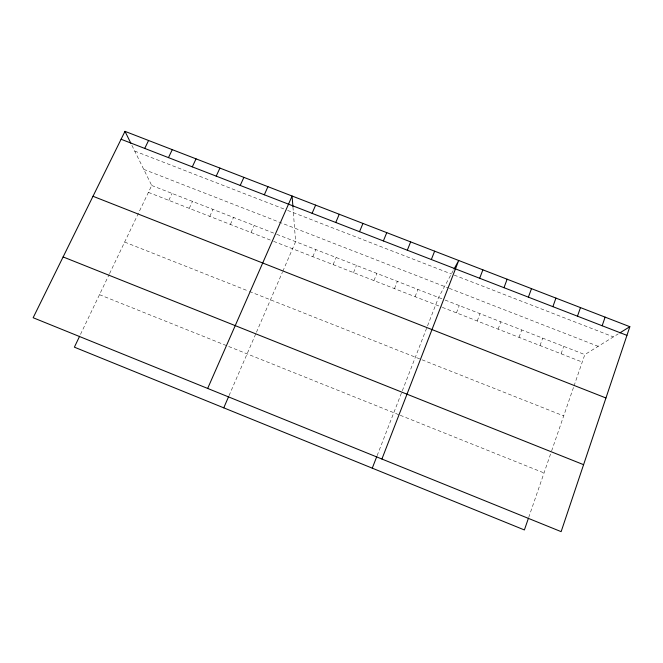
<?xml version="1.0" encoding="UTF-8"?>
<svg xmlns="http://www.w3.org/2000/svg" width="663" height="663" viewBox="0 0 663 663"><rect width="100%" height="100%" fill="white"/><g stroke="black" fill="none" stroke-linecap="round" stroke-linejoin="round"><path stroke-width="0.5" stroke-dasharray="3.31 2.49" d="M528.676 517.513L551.293 451.884M551.624 450.923L573.686 386.885M574.017 385.932L584.816 354.597L618.206 333.912M561.105 353.793L563.716 346.351M540.03 345.556L542.682 338.147M519.03 337.343L521.715 329.959M498.104 329.155L500.822 321.795M477.244 321L479.995 313.665M456.451 312.861L459.244 305.56M377.131 455.647L438.558 297.488L453.144 270.695M415.071 296.684L417.93 289.433M394.485 288.629L397.377 281.41M373.965 280.598L376.899 273.405M353.512 272.601L356.479 265.432M333.124 264.628L336.124 257.493M312.812 256.68L315.837 249.57M229.025 395.662L256.034 333.216M256.44 332.279L282.405 272.228M282.811 271.291L295.615 241.672L292.913 206.583M251.028 232.514L254.161 225.486M230.368 224.434L233.533 217.431M209.773 216.378L212.972 209.4M189.253 208.356L192.485 201.403M168.8 200.35L172.065 193.43M80.488 334.409L109.105 274.573M109.544 273.662L151.711 185.483L131.697 144.948M134.705 151.056L283.83 208.944M287.651 210.428L451.354 273.985M454.221 275.095L613.399 336.887M143.747 169.363L448.321 287.966M449.265 288.339L598.167 346.318M151.711 185.483L273.91 233.194M276.744 234.304L444.193 299.684M445.138 300.057L584.816 354.597M148.413 192.378L271.755 240.619M273.645 241.365L441.384 306.969M442.32 307.342L582.238 362.064M124.652 242.061L248.484 291.09M249.437 291.471L421.096 359.437M422.049 359.81L563.691 415.9M99.491 294.67L399.35 414.93M400.27 415.295L544.033 472.951"/><path stroke-width="0.99" d="M629.85 326.702L561.138 531.643L33.15 317.734L124.984 131.357L629.85 326.702L619.806 332.925M602.161 325.757L605.12 317.129M528.353 518.466L524.392 529.952L74.389 347.172L79.618 336.232M577.473 316.185L580.481 307.599M552.884 306.654L555.942 298.101M528.386 297.157L531.494 288.645M503.988 287.692L507.137 279.222M479.672 278.269L482.879 269.833M381.913 459.028L458.713 260.484L454.039 269.054M372.274 468.161L376.758 456.608M431.34 259.531L434.638 251.169M407.306 250.216L410.654 241.887M383.371 240.934L386.761 232.647M359.52 231.694L362.959 223.439M335.768 222.478L339.249 214.265M312.099 213.304L315.629 205.124M223.762 407.836L228.619 396.598M207.668 388.435L292.093 196.016L292.913 206.583M264.322 194.781L267.943 186.676M240.221 185.441L243.885 177.361M216.204 176.134L219.917 168.095M192.287 166.861L196.049 158.855M168.468 157.62L172.264 149.656M144.733 148.421L148.578 140.49M121.089 139.255L626.941 335.362M92.994 196.273L605.949 397.982M63.109 256.929L583.589 464.68M124.984 131.357L130.835 143.208"/></g></svg>
